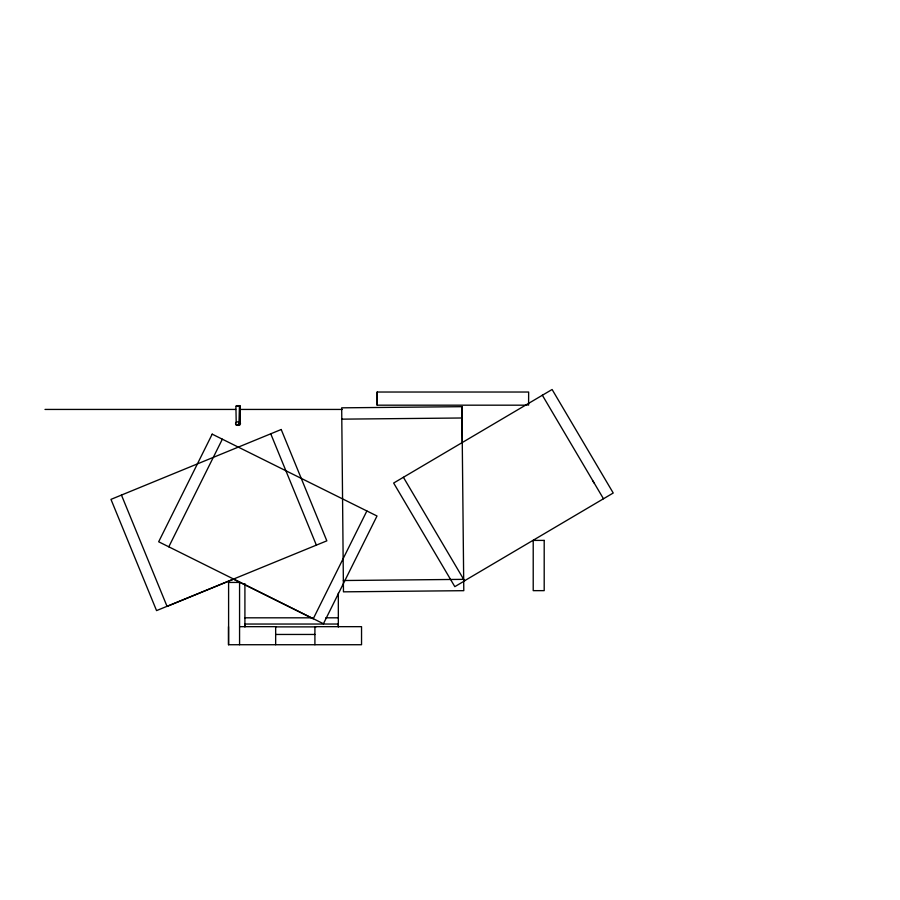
<?xml version="1.0" encoding="UTF-8"?>
<svg xmlns="http://www.w3.org/2000/svg" width="900" height="900" viewBox="0 0 900 900"><rect width="100%" height="100%" fill="white"/><g stroke="black" fill="none" stroke-linecap="round" stroke-linejoin="round"><path stroke-width="1.35" d="M244.912 625.86L244.912 624.746M338.332 625.86L338.332 624.746M168.795 546.817L222.345 439.189M366.874 510.964L313.234 618.795L232.83 578.79M464.49 580.804L613.226 493.009L552.105 389.498L393.649 483.041L454.815 586.654L464.569 580.894L403.402 477.281M234.596 578.756L167.074 606.42L121.455 495.079M461.902 406.676L341.685 407.835L343.463 591.84L463.793 590.681L461.902 406.676L462.229 441.866M462.004 417.994L341.696 419.152M343.361 580.523L463.68 579.352M236.655 405.664L240.199 405.652L240.255 422.505L238.939 422.505M236.362 406.26L239.895 406.249L239.951 423.101L239.074 423.101M236.205 422.91L235.912 406.058L239.456 406.046L238.984 422.899M527.197 405.18L377.168 405.18L377.168 392.029L528.649 392.029L528.592 405.18M45 409.433L235.643 409.433M239.85 409.433L342.18 409.433M244.912 617.816L311.839 617.816M325.777 617.816L338.332 617.816M244.912 624.038L338.332 624.038M239.58 626.67L275.659 626.67L275.659 644.726M275.58 626.873L316.024 626.873M275.659 634.455L314.91 634.455M603.472 498.769L542.306 395.156M592.526 480.577L594.225 483.12M270.743 433.789L316.361 545.13M377.213 392.029L377.213 405.18M338.332 593.168L338.332 627.019M314.91 644.726L314.91 626.67L361.541 626.67L361.541 644.726L228.487 644.726L228.487 626.67M244.912 583.605L244.912 627.019M239.569 644.726L239.569 582.435L228.6 582.435L228.6 644.726M239.569 422.077A1.766 1.766 0 0 1 239.929 424.856A1.766 1.766 0 0 1 237.15 424.496M212.197 434.149L158.67 541.778L323.426 623.734L377.01 516.004L212.186 434.149M281.216 429.502L110.97 499.376L156.555 610.605L326.835 540.844L281.205 429.502M544.196 540.405L533.216 540.405L533.216 590.648L544.196 590.648L544.196 540.405M236.093 424.856A1.766 1.766 0 0 0 239.051 424.069A1.766 1.766 0 0 0 236.891 421.897A1.766 1.766 0 0 0 236.093 424.856"/></g></svg>
